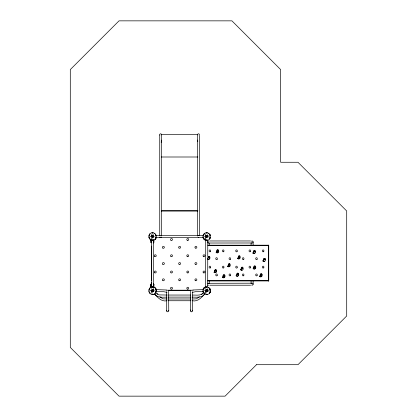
<?xml version="1.0" encoding="UTF-8"?>
<svg xmlns="http://www.w3.org/2000/svg" width="417" height="417" viewBox="0 0 417 417"><rect width="100%" height="100%" fill="white"/><g stroke="black" fill="none" stroke-linecap="round" stroke-linejoin="round"><path stroke-width="0.63" d="M149.75 238.67L149.75 238.133M149.75 292.843L149.75 292.301M150.777 286.813L150.818 284.582L151.642 283.591M150.824 287.047L151.121 283.92M150.912 240.072L151.157 242.835M151.063 242.678L150.949 240.025M151.34 280.813L151.34 246.093M153.873 287.052L153.873 284.603L153.873 285.061M155.364 234.896L155.536 234.359L156.281 235.793M203.918 292.843L203.918 292.301M203.918 238.133L204.116 238.67M207.749 256.445L207.765 246.035M205.717 239.692L205.67 286.995M207.744 259.374L207.708 280.464M207.77 244.711L207.775 240.317M207.682 286.375L207.661 281.308M152.533 290.685L151.845 289.45M206.717 236.533L206.014 235.277M152.57 289.21L152.544 292.145M148.754 236.668L148.775 236.09M148.754 290.837L148.775 290.258M156.328 236.939L156.359 236.361M202.928 236.668L202.949 236.09M202.928 290.837L202.949 290.258M210.502 236.939L210.533 236.361M152.57 235.042L152.544 237.987M150.99 240.265L150.949 239.879M153.373 243.101L153.8 242.313L153.842 240.093M150.923 240.265L150.944 239.957M153.878 287.026L153.837 286.641L153.842 287.162M153.821 242.027L153.8 242.324L153.8 240.046M150.818 284.592L150.818 285.046M209.209 256.596A0.844 0.688 -90 0 0 208.901 256.372L208.724 256.34A0.844 0.688 -90 0 0 208.047 257.393L207.374 258.926M207.734 258.967L207.994 259.207A1.626 1.329 -90 0 0 209.595 258.921A1.626 1.329 -90 0 0 209.787 256.955L209.72 256.773A0.844 0.688 -90 0 0 209.308 256.372L209.125 256.34A0.844 0.688 -90 0 0 208.453 257.393L207.775 258.926L207.327 258.967L207.588 259.207A1.626 1.329 -90 0 0 208.922 259.186M218.002 250.044A0.844 0.688 -90 0 0 217.695 249.819L217.518 249.788A0.844 0.688 -90 0 0 216.84 250.841L216.121 252.415L216.381 252.655A1.626 1.329 -90 0 0 218.195 252.03M215.923 269.924A0.844 0.688 -90 0 0 215.615 269.705L215.438 269.674A0.844 0.688 -90 0 0 214.76 270.722L214.041 272.301L214.302 272.536A1.626 1.329 -90 0 0 215.636 272.515M216.527 252.415L216.788 252.655A1.626 1.329 -90 0 0 218.393 252.368A1.626 1.329 -90 0 0 218.581 250.403L218.513 250.221A0.844 0.688 -90 0 0 218.101 249.819L217.919 249.788A0.844 0.688 -90 0 0 217.247 250.841L216.569 252.374L216.121 252.415M214.447 272.301L214.708 272.536A1.626 1.329 -90 0 0 216.308 272.254A1.626 1.329 -90 0 0 216.501 270.289L216.433 270.101A0.844 0.688 -90 0 0 216.022 269.705L215.839 269.674A0.844 0.688 -90 0 0 215.162 270.722L214.489 272.259L214.041 272.301M224.273 274.98A0.844 0.688 -90 0 0 223.965 274.761L223.783 274.73A0.844 0.688 -90 0 0 223.105 275.778L222.391 277.352L222.652 277.592A1.626 1.329 -90 0 0 223.981 277.571M222.793 277.352L223.053 277.592A1.626 1.329 -90 0 0 224.659 277.31A1.626 1.329 -90 0 0 224.852 275.345L224.784 275.157A0.844 0.688 -90 0 0 224.367 274.761L224.19 274.73A0.844 0.688 -90 0 0 223.512 275.778L222.834 277.315L222.391 277.352M229.214 263.752L229.048 263.721A0.844 0.688 -90 0 0 228.37 264.774L227.651 266.348L227.911 266.588A1.626 1.329 -90 0 0 228.923 266.734M228.057 266.348L228.318 266.588A1.626 1.329 -90 0 0 229.918 266.307A1.626 1.329 -90 0 0 230.111 264.342L230.043 264.154A0.844 0.688 -90 0 0 229.631 263.752L229.449 263.721A0.844 0.688 -90 0 0 228.777 264.774L228.099 266.312L227.651 266.348M239.619 256.267A0.844 0.688 -90 0 0 239.207 255.866L239.024 255.835A0.844 0.688 -90 0 0 238.347 256.888L237.633 258.462L237.893 258.702A1.626 1.329 -90 0 0 239.702 258.076M238.034 258.462L238.295 258.702A1.626 1.329 -90 0 0 239.9 258.415A1.626 1.329 -90 0 0 240.093 256.455L240.025 256.267A0.844 0.688 -90 0 0 239.608 255.866L239.431 255.835A0.844 0.688 -90 0 0 238.753 256.888L238.076 258.425L237.633 258.462M254.829 250.883A0.844 0.688 -90 0 0 254.412 250.487L254.234 250.455A0.844 0.688 -90 0 0 253.557 251.508L252.838 253.083L253.098 253.317A1.626 1.329 -90 0 0 254.427 253.296M253.286 253.041L253.505 253.317A1.626 1.329 -90 0 0 255.105 253.036A1.626 1.329 -90 0 0 255.298 251.07L255.23 250.883A0.844 0.688 -90 0 0 254.818 250.487L254.636 250.455A0.844 0.688 -90 0 0 253.958 251.508L253.286 253.041L252.838 253.083M255.022 266.202A0.844 0.688 -90 0 0 254.714 265.983L254.537 265.952A0.844 0.688 -90 0 0 253.859 267.005L253.14 268.579L253.4 268.814A1.626 1.329 -90 0 0 254.735 268.793M253.546 268.579L253.807 268.814A1.626 1.329 -90 0 0 255.407 268.532A1.626 1.329 -90 0 0 255.6 266.567L255.532 266.38A0.844 0.688 -90 0 0 255.121 265.983L254.938 265.952A0.844 0.688 -90 0 0 254.261 267.005L253.588 268.538L253.14 268.579M261.563 274.198A0.844 0.688 -90 0 0 261.146 273.802L260.969 273.771A0.844 0.688 -90 0 0 260.291 274.819L259.572 276.393L259.833 276.633A1.626 1.329 -90 0 0 261.438 276.351M259.979 276.393L260.239 276.633A1.626 1.329 -90 0 0 261.845 276.351A1.626 1.329 -90 0 0 262.032 274.386L261.965 274.198A0.844 0.688 -90 0 0 261.553 273.802L261.376 273.771A0.844 0.688 -90 0 0 260.698 274.819L260.02 276.356L259.572 276.393M264.831 258.759A0.844 0.688 -90 0 0 264.414 258.358L264.237 258.326A0.844 0.688 -90 0 0 263.56 259.379L262.84 260.953L263.101 261.193A1.626 1.329 -90 0 0 264.435 261.172M263.247 260.953L263.508 261.193A1.626 1.329 -90 0 0 265.113 260.906A1.626 1.329 -90 0 0 265.301 258.941L265.233 258.759A0.844 0.688 -90 0 0 264.821 258.358L264.644 258.326A0.844 0.688 -90 0 0 263.966 259.379L263.289 260.912L262.84 260.953M161.212 142.39L161.442 140.117M153.795 242.334L153.67 242.72M209.532 238.138L210.079 238.018L209.209 239.374L210.377 237.492L209.892 238.305L209.402 238.211M203.371 289.184L204.121 288.658M190.668 291.285L190.533 310.733M192.555 292.072L192.237 292.4L195.443 291.723L202.865 291.686M149.38 234.677L150.068 233.65L149.38 234.677L149.948 234.484M149.495 237.758L149.307 238.076L149.885 239.186L149.422 238.352L149.943 238.67M150.641 239.822L150.798 239.551M150.923 239.337L151.507 238.331M151.84 237.753L153.607 234.698M154.191 233.692L154.368 233.384M155.713 235.105L155.703 234.646L156.276 235.793M153.018 240.025L151.319 240.098L153.534 240.166L152.2 239.957M149.495 291.931L149.307 292.249L149.885 293.359L148.833 291.405L149.38 292.52M150.923 293.511L151.194 293.036M151.345 292.776L151.507 292.499M151.84 291.921L153.268 289.45M153.44 289.158L153.764 288.6M154.191 287.866L154.467 287.381M153.018 294.193L151.319 294.272M203.569 237.925L204.059 239.186L203.595 238.352L203.751 238.67M204.815 239.822L204.982 239.53M205.091 239.337L205.842 238.044M206.014 237.753L207.775 234.698M208.359 233.692L208.542 233.384M207.186 240.025L205.487 240.098M203.663 291.931L203.48 292.249L204.059 293.359L203.59 292.505M204.815 293.995L204.971 293.724M205.091 293.511L205.367 293.036M205.518 292.776L205.842 292.218M206.014 291.921L207.937 288.6M208.359 287.866L208.641 287.381M207.186 294.193L205.487 294.272M260.828 274.839L261.303 274.996L260.828 275.152M207.588 280.995L268.757 280.938L268.736 245.201L207.588 245.186M190.83 309.982L190.668 310.201A1.079 1.079 0 0 0 190.668 311.259L191.043 311.645M209.897 238.3L209.532 238.545M149.38 234.735L148.905 235.537L149.364 234.724L149.385 235.329M203.553 234.735L203.079 235.537L203.532 234.724L203.559 235.329M203.553 288.908L203.079 289.711L203.585 288.877M203.595 292.536L204.116 292.843M155.364 235.047L155.687 234.667L155.228 234.839M155.364 289.221L155.703 288.819L155.364 288.533L155.364 289.07L155.802 289.127L155.228 288.017L156.281 289.966M209.532 235.047L209.876 234.646L209.397 233.843L209.975 234.953M209.532 289.221L209.876 288.819L209.397 288.017L209.975 289.127M197.564 235.98L198.19 235.48M155.041 239.379L155.911 238.018L155.729 237.7M155.041 293.552L155.729 292.526L155.041 293.547M155.041 239.374L156.203 237.492L155.359 238.545L155.822 237.867M203.428 292.51C201.02 296.185 196.282 294.923 192.623 295.048M199.347 296.8L196.485 298.843L192.763 298.994M201.599 294.548L203.407 292.744M204.606 294.006C201.437 297.696 197.648 302.002 192.211 300.735M204.815 294.021C201.932 298.165 196.48 297.086 192.174 297.097M240.583 269.783C241.584 266.687 242.465 269.252 240.583 269.783L240.844 270.023A1.626 1.329 -90 0 0 242.173 270.002M236.111 275.783C237.111 272.687 237.992 275.246 236.111 275.783L236.371 276.018A1.626 1.329 -90 0 0 238.18 275.397M203.585 234.708L204.241 233.65L203.553 234.677L204.121 234.484M209.871 238.321L209.511 237.992M151.121 283.039L151.642 282.736M151.246 283.805L151.642 283.602M160.931 237.367L161.28 237.137M208.01 235.787L206.868 236.444M208.01 289.961L205.445 291.415L206.587 290.758M152.413 236.585C148.916 238.628 156.198 234.406 152.695 236.444M206.587 236.585L205.461 237.257L207.994 235.798M203.46 235.162L203.923 234.891M155.822 292.041L155.359 292.718L156.203 291.665L155.713 292.484L155.729 291.874M203.923 289.064L203.46 289.33L203.663 289.685M209.532 292.312L210.079 292.192L209.402 292.385M207.087 290.467L207.994 289.971M150.521 233.301L151.037 233.03M154.071 239.999L154.587 239.733M204.695 233.301L205.206 233.03M208.245 239.999L208.761 239.733M150.521 287.475L151.037 287.204M154.071 294.167L154.587 293.907M204.695 287.475L205.206 287.204M208.245 294.167L208.761 293.907M217.471 250.747L217.851 251.018L217.471 251.284M239.17 257.362L239.17 256.763M215.386 270.628L215.771 270.899L215.386 271.165M254.182 251.409L254.568 251.68L254.182 251.951M223.736 275.684L224.117 275.955L223.736 276.221M264.19 259.285L264.571 259.551L264.19 259.822M237.455 274.11L237.836 274.381L237.455 274.652M208.724 242.882L207.484 242.72M207.697 283.299L252.363 283.195M251.587 283.299L252.097 283.164M156.808 237.409L161.155 237.242M197.872 235.636L202.865 235.443M209.402 234.839L209.866 234.693L209.537 234.359M155.228 289.012L155.729 288.851L156.276 289.966M209.402 289.012L209.902 288.851L209.537 288.533M206.999 232.926L205.748 232.868L207.963 232.931M152.575 294.35L153.534 294.334L152.2 294.131M192.878 289.982L202.865 289.627M208.735 257.268L209.058 257.565L208.735 257.868M229.126 265.259L229.126 264.639M242.053 268.694L242.053 268.074M254.547 266.875L254.87 267.177L254.547 267.479M198.763 237.455L198.184 237.455M208.213 243.022L252.363 242.986M161.879 235.433L197.152 235.438M153.79 232.931L152.533 232.848L152.825 232.926M206.029 240.202L206.769 240.176L206.368 239.957M206.029 294.376L206.769 294.35L206.368 294.131M153.253 232.832L152.179 232.858M207.426 232.832L206.352 232.858M207.426 287L206.352 287.032M151.856 294.371L152.554 294.355M152.179 287.032L153.795 287.104L152.523 287.052L152.825 287.094M156.813 235.397L161.16 235.579M161.243 157L197.882 157M161.243 210.877L197.882 210.877M161.243 210.893L197.882 210.893M209.72 240.963L250.591 240.963M252.864 241.99L253.129 241.99L253.129 245.623M207.572 245.623L268.574 245.623M218.169 250.388L218.571 250.388M216.845 250.846L217.247 250.846M254.881 251.055L255.287 251.055M253.557 251.514L253.963 251.514M238.352 256.893L238.753 256.893M209.37 256.94L209.777 256.94M208.047 257.398L208.453 257.398M264.889 258.926L265.29 258.926M263.565 259.384L263.966 259.384M228.37 264.779L228.777 264.779M253.859 267.01L254.266 267.01M216.084 270.268L216.491 270.268M214.76 270.732L215.167 270.732M238.154 273.755L238.571 273.771A1.626 1.329 -90 0 1 238.378 275.736A1.626 1.329 -90 0 1 236.773 276.018L236.512 275.783M262.022 274.365L261.621 274.365A1.626 1.329 -90 0 1 261.767 274.777M260.297 274.829L260.698 274.829M224.435 275.324L224.836 275.324M223.111 275.788L223.512 275.788M207.572 280.563L268.574 280.563M252.864 284.191L253.129 284.191L253.129 280.563M209.72 285.223L250.591 285.223M156.318 289.627L166.404 289.982M166.143 290.196L193.16 290.196M168.327 290.628L190.955 290.628M156.307 291.686L163.839 291.723L167.045 292.4L166.727 292.072M167.311 295.048L159.039 294.902L156.281 292.937M168.609 295.048L190.673 295.048M167.108 297.097C162.802 297.086 157.35 298.165 154.467 294.021M168.395 297.097L190.892 297.097M167.16 298.994L162.802 298.843L159.94 296.8M168.442 298.994L190.84 298.994M167.071 300.735C161.634 302.002 157.845 297.696 154.676 294.006M168.359 300.735L190.923 300.735M149.291 236.512L149.557 236.512M150.141 236.512L150.787 236.512M151.126 236.512L154.321 236.517M155.27 236.517L155.551 236.517M203.465 236.512L203.731 236.512M204.314 236.512L204.632 236.512M205.3 236.512L208.495 236.517M209.438 236.517L209.725 236.517M203.491 237.508L161.874 237.388M150.985 241.891L150.949 242.303M150.85 287.146L150.818 286.573M149.948 288.658L149.583 288.658L148.905 289.711L149.411 288.877L149.489 289.685M203.465 290.685L203.731 290.685M204.314 290.685L204.632 290.685M205.3 290.685L208.495 290.691M209.438 290.691L209.725 290.691M149.291 290.685L149.557 290.685M150.141 290.685L150.787 290.685M151.126 290.685L154.321 290.691M155.27 290.691L155.551 290.691M209.532 292.718L209.897 292.468L209.511 292.166M149.943 292.843L149.406 292.557M252.097 243.022L251.587 242.882M208.213 283.164L208.724 283.299M206.723 287.058L205.748 287.042L206.999 287.094M155.228 238.211L155.734 238.342L155.343 237.992M155.228 292.385L155.75 292.479L155.343 292.166M207.963 287.104L206.691 287.052M268.684 245.186L268.684 280.995M198.476 235.438L199.081 235.636M159.946 237.242L160.55 237.44M198.763 235.48L199.091 235.647M205.445 235.787L208 237.263L205.456 235.767M151.277 235.787L153.826 237.263L151.282 235.767M209.532 289.07L209.887 289.273M208.495 233.15L208.985 233.457M204.471 239.572L204.956 239.884M154.321 233.15L154.816 233.457M150.297 239.572L150.782 239.884M204.471 293.74L204.956 294.058M154.321 287.318L154.816 287.626M150.297 293.74L150.782 294.058M160.936 235.454L161.28 235.683M160.175 237.367L159.826 237.137A0.865 0.433 0 0 0 161.353 237.106M153.451 283.821L153.904 284.999M240.984 269.783L241.245 270.023A1.626 1.329 -90 0 0 242.85 269.742A1.626 1.329 -90 0 0 243.043 267.777L242.975 267.589A0.844 0.688 -90 0 0 242.558 267.193L242.381 267.161A0.844 0.688 -90 0 0 241.704 268.209M156.782 293.646L157.683 294.548M203.548 238.347L203.006 237.237L203.579 238.383M149.38 238.347L148.838 237.237L149.406 238.383M153.8 240.333L153.8 239.895M166.831 311.259L167.207 311.645A1.006 1.006 0 0 0 168.239 311.645L168.614 311.259A1.079 1.079 0 0 0 168.718 310.457M153.67 284.071L153.873 284.587M204.82 233.207L204.976 233.478M205.524 234.422L205.847 234.985M204.82 287.376L204.976 287.647M205.524 288.595L205.847 289.153M206.014 289.45L206.738 290.706L206.743 289.21L206.717 292.145L206.717 290.842M151.35 234.422L151.507 234.698M151.845 235.277L152.565 236.533L152.544 235.042M151.35 288.595L151.507 288.872M168.614 291.285L168.755 310.733M238.56 273.755L238.503 273.583A0.844 0.688 -90 0 0 238.086 273.187L237.909 273.156A0.844 0.688 -90 0 0 237.231 274.209M197.773 141.697L197.658 140.029M150.818 287.026L150.792 286.635M152.565 237.987L152.544 236.668M152.544 289.216L152.565 292.161M206.738 236.361C206.717 232.305 206.733 240.724 206.717 236.668M268.652 245.186L268.652 280.995M251.07 243.2L251.07 245.623M251.07 280.563L251.07 283.586M209.24 243.2L209.24 245.623M209.24 280.563L209.24 283.586M199.389 135.754L199.389 235.595M197.658 235.595L197.658 134.665L161.468 134.665L161.468 235.595M192.586 291.811L192.586 310.733M166.696 291.811L166.696 310.733M159.737 134.941L159.737 235.595M153.425 239.89L153.425 287.016L151.366 287.016L151.366 239.89M210.074 291.525A3.466 3.466 0 0 1 209.73 292.364M203.376 289.732A3.466 3.466 0 0 1 203.725 288.898M209.73 288.898A3.466 3.466 0 0 1 210.074 289.732M155.906 291.525A3.466 3.466 0 0 1 155.557 292.364M149.208 289.732A3.466 3.466 0 0 1 149.552 288.898M155.557 288.898A3.466 3.466 0 0 1 155.906 289.732M166.847 311.27A1.006 1.006 0 0 1 166.847 310.284M192.451 310.201A1.079 1.079 0 0 1 192.451 311.259L192.075 311.645A1.079 1.079 0 0 1 190.96 311.655M252.989 283.675A1.027 1.027 0 0 1 251.587 285.082M251.373 241.266A1.027 1.027 0 0 1 252.989 242.506M208.724 285.082A1.027 1.027 0 0 1 207.697 285.082M207.484 241.266A1.027 1.027 0 0 1 208.938 241.266M242.569 267.589A0.844 0.688 -90 0 0 242.157 267.193L241.975 267.161A0.844 0.688 -90 0 0 241.297 268.209M255.079 251.878A1.626 1.329 -90 0 1 255.042 252.301M224.633 276.153A1.626 1.329 -90 0 1 224.591 276.575M224.461 276.971A1.626 1.329 -90 0 1 224.252 277.31M209.522 257.346A1.626 1.329 -90 0 1 209.532 258.186M209.402 258.582A1.626 1.329 -90 0 1 209.193 258.921M229.532 263.977A0.844 0.688 -90 0 1 229.642 264.154M229.725 265.963A1.626 1.329 -90 0 1 229.246 266.567M265.035 259.332A1.626 1.329 -90 0 1 265.087 259.755M255.214 268.194A1.626 1.329 -90 0 1 255.006 268.532M237.992 273.411A0.844 0.688 -90 0 0 237.685 273.187L237.502 273.156A0.844 0.688 -90 0 0 236.83 274.209M238.305 274.162A1.626 1.329 -90 0 1 238.31 275.001M216.282 271.097A1.626 1.329 -90 0 1 216.246 271.519M159.852 135.098A0.865 0.865 0 0 1 160.488 133.805A0.865 0.865 0 0 1 161.442 134.889M197.684 134.889A0.865 0.865 0 0 1 198.747 133.831A0.865 0.865 0 0 1 199.133 135.28M155.906 237.351A3.466 3.466 0 0 1 155.557 238.19M149.208 235.558A3.466 3.466 0 0 1 149.552 234.724M155.557 234.724A3.466 3.466 0 0 1 155.906 235.558M210.074 237.351A3.466 3.466 0 0 1 209.73 238.19M203.376 235.558A3.466 3.466 0 0 1 203.725 234.724M209.73 234.724A3.466 3.466 0 0 1 210.074 235.558M155.056 287.558A3.956 3.956 0 0 1 156.255 289.221M203.095 289.064A3.956 3.956 0 0 1 205.263 286.948M205.263 240.135A3.956 3.956 0 0 1 203.095 238.024M156.255 237.862A3.956 3.956 0 0 1 155.056 239.525M156.354 290.534L156.328 291.113L156.359 290.534M210.528 290.534L210.502 291.113L210.533 290.534M208.959 257.487C209.251 258.649 209.73 256.679 208.959 257.487M217.752 250.935C218.044 252.097 218.524 250.127 217.752 250.935M215.672 270.815C215.964 271.983 216.444 270.007 215.672 270.815M224.023 275.872C224.315 277.039 224.789 275.064 224.023 275.872M229.282 264.868C229.574 266.03 230.054 264.06 229.282 264.868M239.264 256.981C239.556 258.144 240.03 256.174 239.264 256.981M237.742 274.303C238.034 275.465 238.508 273.489 237.742 274.303M242.214 268.303C242.506 269.471 242.981 267.495 242.214 268.303M254.469 251.602C254.745 252.765 255.267 250.789 254.469 251.602M254.771 267.099C255.063 268.261 255.543 266.286 254.771 267.099M261.204 274.912C261.501 276.08 261.975 274.105 261.204 274.912M264.472 259.473C264.769 260.635 265.243 258.665 264.472 259.473M209.918 292.479L210.377 291.665L209.918 292.479M149.708 288.236L149.38 288.851L150.068 287.824L149.713 288.241M203.882 288.236L203.553 288.851L204.241 287.824L203.887 288.241M209.902 292.526L209.214 293.552L209.902 292.526M256.481 364.698L225.091 396.15L119.022 396.15L70.296 347.424L70.296 69.576L119.022 20.85L231.92 20.85L280.641 69.576L280.641 162.265L297.978 162.265L346.704 210.986L346.704 315.977L297.978 364.698L256.481 364.698M151.48 291.311L153.837 289.961L151.48 291.311M152.106 232.822L151.579 232.868L152.549 232.889L152.132 232.822M207.702 240.161L206.775 240.15L207.708 240.166M152.106 286.995L151.579 287.042L152.549 287.058L152.132 286.995M207.702 294.334L206.775 294.324L207.708 294.334M205.649 290.07L208 291.436L205.649 290.07M151.475 290.07L153.826 291.436L151.475 290.07M208.985 287.626L208.5 287.318L208.985 287.631M155.531 234.281L155.223 233.843L155.682 234.656L155.541 234.302M210.272 235.277L209.907 234.682L210.449 235.793L210.267 235.277M210.272 289.45L209.907 288.856L210.449 289.966L210.267 289.45M203.548 292.52L203.006 291.405L203.548 292.52M237.08 267.813A0.975 0.798 -90 0 0 236.726 266.187A0.975 0.798 -90 0 0 235.751 267.375A0.975 0.798 -90 0 0 237.08 267.813M217.111 275.611A0.975 0.798 -90 0 0 216.757 273.985A0.975 0.798 -90 0 0 215.782 275.178A0.975 0.798 -90 0 0 217.111 275.611M223.767 267.813A0.975 0.798 -90 0 0 223.413 266.187A0.975 0.798 -90 0 0 222.438 267.375A0.975 0.798 -90 0 0 223.767 267.813M210.455 267.813A0.975 0.798 -90 0 0 210.1 266.187A0.975 0.798 -90 0 0 209.125 267.375A0.975 0.798 -90 0 0 210.455 267.813M210.455 251.56A0.975 0.798 -90 0 0 210.1 249.934A0.975 0.798 -90 0 0 209.125 251.123A0.975 0.798 -90 0 0 210.455 251.56M223.767 251.56A0.975 0.798 -90 0 0 223.413 249.934A0.975 0.798 -90 0 0 222.438 251.123A0.975 0.798 -90 0 0 223.767 251.56M257.049 275.611A0.975 0.798 -90 0 0 256.695 273.985A0.975 0.798 -90 0 0 255.72 275.178A0.975 0.798 -90 0 0 257.049 275.611M217.111 259.364A0.975 0.798 -90 0 0 216.757 257.732A0.975 0.798 -90 0 0 215.782 258.926A0.975 0.798 -90 0 0 217.111 259.364M250.393 251.56A0.975 0.798 -90 0 0 250.038 249.934A0.975 0.798 -90 0 0 249.064 251.123A0.975 0.798 -90 0 0 250.393 251.56M263.706 251.56A0.975 0.798 -90 0 0 263.351 249.934A0.975 0.798 -90 0 0 262.376 251.123A0.975 0.798 -90 0 0 263.706 251.56M243.737 259.364A0.975 0.798 -90 0 0 243.382 257.732A0.975 0.798 -90 0 0 242.407 258.926A0.975 0.798 -90 0 0 243.737 259.364M237.08 251.56A0.975 0.798 -90 0 0 236.726 249.934A0.975 0.798 -90 0 0 235.751 251.123A0.975 0.798 -90 0 0 237.08 251.56M230.424 275.611A0.975 0.798 -90 0 0 230.069 273.985A0.975 0.798 -90 0 0 229.095 275.178A0.975 0.798 -90 0 0 230.424 275.611M250.393 267.813A0.975 0.798 -90 0 0 250.038 266.187A0.975 0.798 -90 0 0 249.064 267.375A0.975 0.798 -90 0 0 250.393 267.813M230.424 259.364A0.975 0.798 -90 0 0 230.069 257.732A0.975 0.798 -90 0 0 229.095 258.926A0.975 0.798 -90 0 0 230.424 259.364M257.049 259.364A0.975 0.798 -90 0 0 256.695 257.732A0.975 0.798 -90 0 0 255.72 258.926A0.975 0.798 -90 0 0 257.049 259.364M263.706 267.813A0.975 0.798 -90 0 0 263.351 266.187A0.975 0.798 -90 0 0 262.376 267.375A0.975 0.798 -90 0 0 263.706 267.813M243.737 275.611A0.975 0.798 -90 0 0 243.382 273.985A0.975 0.798 -90 0 0 242.407 275.178A0.975 0.798 -90 0 0 243.737 275.611M179.154 264.383A0.975 0.975 0 0 0 180.613 263.544A0.975 0.975 0 0 0 179.154 262.7A0.975 0.975 0 0 0 179.154 264.383M154.775 272.838A0.975 0.975 0 0 0 156.234 271.993A0.975 0.975 0 0 0 154.775 271.149A0.975 0.975 0 0 0 154.775 272.838M171.027 289.085A0.975 0.975 0 0 0 172.487 288.246A0.975 0.975 0 0 0 171.027 287.402A0.975 0.975 0 0 0 171.027 289.085M203.532 272.838A0.975 0.975 0 0 0 204.992 271.993A0.975 0.975 0 0 0 203.532 271.149A0.975 0.975 0 0 0 203.532 272.838M203.532 256.585A0.975 0.975 0 0 0 204.992 255.741A0.975 0.975 0 0 0 203.532 254.902A0.975 0.975 0 0 0 203.532 256.585M187.28 289.085A0.975 0.975 0 0 0 188.739 288.246A0.975 0.975 0 0 0 187.28 287.402A0.975 0.975 0 0 0 187.28 289.085M187.28 256.585A0.975 0.975 0 0 0 188.739 255.741A0.975 0.975 0 0 0 187.28 254.902A0.975 0.975 0 0 0 187.28 256.585M187.28 272.838A0.975 0.975 0 0 0 188.739 271.993A0.975 0.975 0 0 0 187.28 271.149A0.975 0.975 0 0 0 187.28 272.838M162.901 280.636A0.975 0.975 0 0 0 164.361 279.797A0.975 0.975 0 0 0 162.901 278.952A0.975 0.975 0 0 0 162.901 280.636M187.28 240.333A0.975 0.975 0 0 0 188.739 239.488A0.975 0.975 0 0 0 187.28 238.649A0.975 0.975 0 0 0 187.28 240.333M171.027 240.333A0.975 0.975 0 0 0 172.487 239.488A0.975 0.975 0 0 0 171.027 238.649A0.975 0.975 0 0 0 171.027 240.333M178.956 247.979A0.975 0.975 0 0 0 180.582 247.542A0.975 0.975 0 0 0 179.388 246.353A0.975 0.975 0 0 0 178.956 247.979M171.027 272.838A0.975 0.975 0 0 0 172.487 271.993A0.975 0.975 0 0 0 171.027 271.149A0.975 0.975 0 0 0 171.027 272.838M162.901 264.383A0.975 0.975 0 0 0 164.361 263.544A0.975 0.975 0 0 0 162.901 262.7A0.975 0.975 0 0 0 162.901 264.383M195.406 280.636A0.975 0.975 0 0 0 196.866 279.797A0.975 0.975 0 0 0 195.406 278.952A0.975 0.975 0 0 0 195.406 280.636M195.203 247.979A0.975 0.975 0 0 0 196.834 247.542A0.975 0.975 0 0 0 195.641 246.353A0.975 0.975 0 0 0 195.203 247.979M171.027 256.585A0.975 0.975 0 0 0 172.487 255.741A0.975 0.975 0 0 0 171.027 254.902A0.975 0.975 0 0 0 171.027 256.585M162.901 248.131A0.975 0.975 0 0 0 164.361 247.291A0.975 0.975 0 0 0 162.901 246.447A0.975 0.975 0 0 0 162.901 248.131M179.154 280.636A0.975 0.975 0 0 0 180.613 279.797A0.975 0.975 0 0 0 179.154 278.952A0.975 0.975 0 0 0 179.154 280.636M154.775 256.585A0.975 0.975 0 0 0 156.234 255.741A0.975 0.975 0 0 0 154.775 254.902A0.975 0.975 0 0 0 154.775 256.585M195.406 264.383A0.975 0.975 0 0 0 196.866 263.544A0.975 0.975 0 0 0 195.406 262.7A0.975 0.975 0 0 0 195.406 264.383"/></g></svg>
